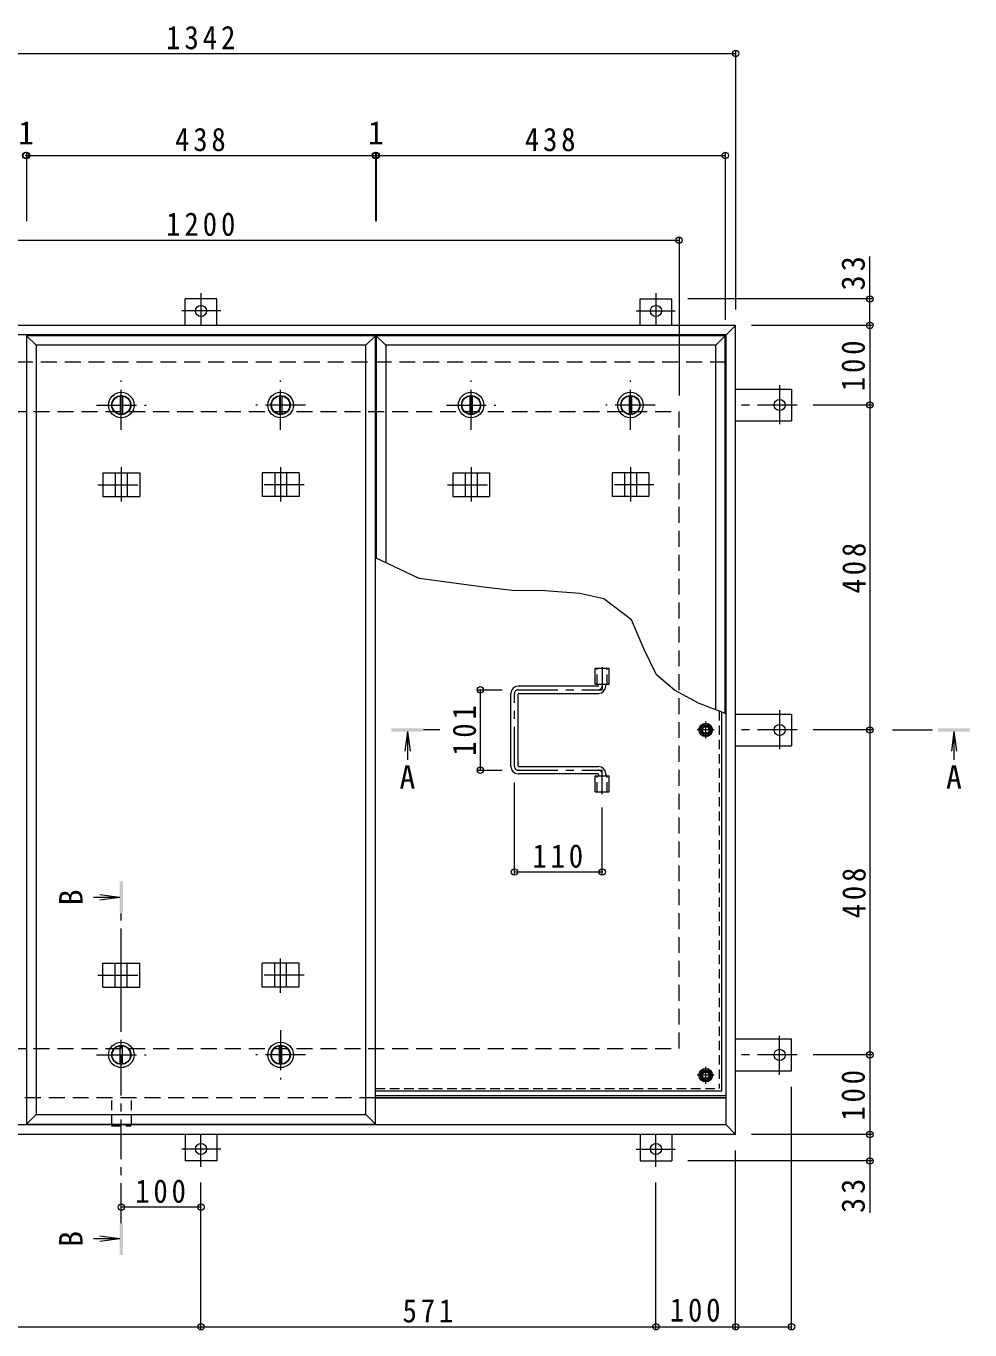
# Model space of a CAD drawing. Units: millimetres at full size, sheet at 1:10. Extents: x -2620 to 2750, y -1962 to 1780.
# Drawn here: x -1715 to -530, y -50 to 1587 of the extents above; entities that cross this region are included whole.
import ezdxf
from ezdxf.enums import TextEntityAlignment as Align

# ---------------------------------------------------------------- set-up
doc = ezdxf.new("R2010")
doc.units = ezdxf.units.MM
doc.header["$LTSCALE"] = 10
doc.header["$PDMODE"] = 32
doc.header["$PDSIZE"] = 8
for name, pattern in [('CHAIN1', [8, 5, -1, 1, -1]), ('DASHED1', [1.8, 1.2, -0.6]), ('DASHED2', [3, 2, -1])]:
    doc.linetypes.add(name, pattern=pattern)
for name, color, linetype, lineweight in [('0-1_躯体', 2, 'DASHED2', 9), ('0-2_仕上', 3, 'Continuous', 9), ('0-3_建具', 4, 'Continuous', 9), ('0-5_寸法', 4, 'Continuous', 9), ('0-6_ハッチ', 6, 'Continuous', 9), ('0-7', 5, 'Continuous', 5), ('0-A', 3, 'CHAIN1', 9), ('0-B', 2, 'Continuous', 9), ('0-C', 2, 'Continuous', 9), ('0-E', 3, 'Continuous', 9), ('0-F', 7, 'Continuous', 9)]:
    doc.layers.add(name, color=color, linetype=linetype, lineweight=lineweight)
doc.styles.add('ＭＳ ゴシック', font='')
doc.styles.get('ＭＳ ゴシック').set_extended_font_data('MS Gothic')

msp = doc.modelspace()

# ---------------------------------------------------------------- linework, layer by layer
at = {"layer": '0-1_躯体'}
for p, q in [((-836.56, 1165.62), (-2154.56, 1165.62)), ((-2095.56, 1103.62), (-895.56, 1103.62)), ((-895.56, 303.62), (-895.56, 1103.62)), ((-2095.56, 303.62), (-895.56, 303.62)), ((-1276.56, 241.62), (-2154.56, 241.62))]:
    msp.add_line(p, q, dxfattribs=at)
at = {"layer": '0-1_躯体', "linetype": 'Continuous'}
msp.add_line((-836.56, 241.62), (-1276.56, 241.62), dxfattribs=at)
at = {"layer": '0-2_仕上'}
for p, q in [((-1702.56, 1186.62), (-1714.56, 1198.62)), ((-1714.56, 1198.62), (-1714.56, 208.62)), ((-1276.56, 1198.62), (-1714.56, 1198.62)), ((-1276.56, 1198.62), (-1288.56, 1186.62)), ((-1263.56, 1186.62), (-1275.56, 1198.62)), ((-837.56, 1198.62), (-1275.56, 1198.62)), ((-1275.56, 1198.62), (-1275.56, 919.49)), ((-837.56, 1198.62), (-849.56, 1186.62)), ((-837.56, 724.39), (-837.56, 1198.62)), ((-1702.56, 1186.62), (-1702.56, 220.62)), ((-1288.56, 1186.62), (-1702.56, 1186.62)), ((-1288.56, 220.62), (-1288.56, 1186.62)), ((-849.56, 1186.62), (-1263.56, 1186.62)), ((-1263.56, 1186.62), (-1263.56, 913.78)), ((-849.56, 729.04), (-849.56, 1186.62)), ((-1000.71, 761.12), (-1000.71, 781.12)), ((-1000.71, 781.12), (-983.41, 781.12)), ((-983.41, 761.12), (-983.41, 781.12)), ((-1000.71, 761.12), (-983.41, 761.12)), ((-1000.71, 626.12), (-1000.71, 646.12)), ((-1000.71, 646.12), (-983.41, 646.12)), ((-983.41, 626.12), (-983.41, 646.12)), ((-1000.71, 626.12), (-983.41, 626.12)), ((-1702.56, 220.62), (-1714.56, 208.62)), ((-1702.56, 220.62), (-1288.56, 220.62)), ((-1276.56, 208.62), (-1288.56, 220.62))]:
    msp.add_line(p, q, dxfattribs=at)
at = {"layer": '0-2_仕上', "linetype": 'DASHED1'}
for p, q in [((-998.41, 761.12), (-998.41, 781.12)), ((-985.71, 761.12), (-985.71, 781.12)), ((-998.41, 626.12), (-998.41, 646.12)), ((-985.71, 626.12), (-985.71, 646.12))]:
    msp.add_line(p, q, dxfattribs=at)
at = {"layer": '0-2_仕上'}
msp.add_lwpolyline([(-1714.56, 208.62), (-1276.56, 208.62), (-1276.56, 1198.62)], dxfattribs=at)
at = {"layer": '0-3_建具', "color": 2}
for p, q in [((-824.56, 1211.62), (-2166.56, 1211.62)), ((-824.56, 1211.62), (-836.56, 1199.62)), ((-824.56, 195.62), (-824.56, 1211.62)), ((-836.56, 1199.62), (-2154.56, 1199.62)), ((-836.56, 207.62), (-836.56, 1199.62)), ((-836.56, 241.62), (-1276.56, 241.62)), ((-836.56, 207.62), (-2154.56, 207.62)), ((-824.56, 195.62), (-836.56, 207.62)), ((-824.56, 195.62), (-2166.56, 195.62))]:
    msp.add_line(p, q, dxfattribs=at)
at = {"layer": '0-3_建具', "linetype": 'CHAIN1'}
for p, q in [((-1595.56, 1033.74), (-1595.56, 990.5)), ((-1395.56, 1033.74), (-1395.56, 990.5)), ((-1156.56, 1033.74), (-1156.56, 990.5)), ((-956.56, 1033.74), (-956.56, 990.5)), ((-1624.97, 1011.62), (-1566.15, 1011.62)), ((-1366.15, 1011.62), (-1424.97, 1011.62)), ((-1185.97, 1011.62), (-1127.15, 1011.62)), ((-927.15, 1011.62), (-985.97, 1011.62)), ((-1595.56, 373.5), (-1595.56, 416.74)), ((-1395.56, 373.5), (-1395.56, 416.74)), ((-1624.97, 395.62), (-1566.15, 395.62)), ((-1366.15, 395.62), (-1424.97, 395.62))]:
    msp.add_line(p, q, dxfattribs=at)
at = {"layer": '0-3_建具'}
for p, q in [((-1618.65, 1026.62), (-1618.65, 996.62)), ((-1618.65, 1026.62), (-1572.47, 1026.62)), ((-1603.06, 1026.62), (-1603.06, 996.62)), ((-1588.06, 1026.62), (-1588.06, 996.62)), ((-1572.47, 1026.62), (-1572.47, 996.62)), ((-1372.47, 1026.62), (-1418.65, 1026.62)), ((-1418.65, 1026.62), (-1418.65, 996.62)), ((-1403.06, 1026.62), (-1403.06, 996.62)), ((-1388.06, 1026.62), (-1388.06, 996.62)), ((-1372.47, 1026.62), (-1372.47, 996.62)), ((-1179.65, 1026.62), (-1179.65, 996.62)), ((-1179.65, 1026.62), (-1133.47, 1026.62)), ((-1164.06, 1026.62), (-1164.06, 996.62)), ((-1149.06, 1026.62), (-1149.06, 996.62)), ((-1133.47, 1026.62), (-1133.47, 996.62)), ((-933.47, 1026.62), (-979.65, 1026.62)), ((-979.65, 1026.62), (-979.65, 996.62)), ((-964.06, 1026.62), (-964.06, 996.62)), ((-949.06, 1026.62), (-949.06, 996.62)), ((-933.47, 1026.62), (-933.47, 996.62)), ((-1618.65, 996.62), (-1572.47, 996.62)), ((-1372.47, 996.62), (-1418.65, 996.62)), ((-1179.65, 996.62), (-1133.47, 996.62)), ((-933.47, 996.62), (-979.65, 996.62)), ((-1618.65, 380.62), (-1618.65, 410.62)), ((-1618.65, 410.62), (-1572.47, 410.62)), ((-1603.06, 380.62), (-1603.06, 410.62)), ((-1588.06, 380.62), (-1588.06, 410.62)), ((-1572.47, 380.62), (-1572.47, 410.62)), ((-1372.47, 410.62), (-1418.65, 410.62)), ((-1418.65, 380.62), (-1418.65, 410.62)), ((-1403.06, 380.62), (-1403.06, 410.62)), ((-1388.06, 380.62), (-1388.06, 410.62)), ((-1372.47, 380.62), (-1372.47, 410.62)), ((-1618.65, 380.62), (-1572.47, 380.62)), ((-1372.47, 380.62), (-1418.65, 380.62))]:
    msp.add_line(p, q, dxfattribs=at)
at = {"layer": '0-5_寸法', "color": 7}
for p, q in [((-656.04, 1244.82), (-656.04, 1297.98)), ((-1221.93, 893.97), (-1276.56, 919.96)), ((-656.04, 162.42), (-656.04, 97.13))]:
    msp.add_line(p, q, dxfattribs=at)
at = {"layer": '0-5_寸法'}
for p, q in [((-1236.45, 701.62), (-1239.71, 676.83)), ((-1236.45, 701.62), (-1236.45, 666.02)), ((-1236.45, 701.62), (-1233.19, 676.83)), ((-550.5, 701.62), (-553.76, 676.83)), ((-550.5, 701.62), (-547.24, 676.83)), ((-550.5, 701.62), (-550.5, 666.02)), ((-1597.56, 493.38), (-1630.33, 493.38)), ((-1597.56, 493.38), (-1622.35, 496.64)), ((-1597.56, 493.38), (-1622.35, 490.11)), ((-1597.56, 64.53), (-1622.35, 67.8)), ((-1597.56, 64.53), (-1630.33, 64.53)), ((-1597.56, 64.53), (-1622.35, 61.27))]:
    msp.add_line(p, q, dxfattribs=at)
at = {"layer": '0-5_寸法', "linetype": 'CHAIN1'}
for p, q in [((-1195.82, 703.62), (-1216.45, 703.62)), ((-627.49, 703.62), (-570.5, 703.62)), ((-1595.56, 84.53), (-1595.56, 473.38))]:
    msp.add_line(p, q, dxfattribs=at)
at = {"layer": '0-5_寸法', "color": 7, "linetype": 'DASHED1'}
msp.add_line((-1583.26, 238.42), (-1583.26, 206.42), dxfattribs=at)
at = {"layer": '0-5_寸法', "color": 7}
msp.add_lwpolyline([(-836.56, 724), (-871.1, 737.38), (-901.34, 753.8), (-923.91, 773.04), (-939.26, 804.49), (-955.08, 841.95), (-990.04, 868.17), (-1020.01, 874.83), (-1064.13, 878.16), (-1104.5, 878.57), (-1137.8, 882.32), (-1221.93, 893.97)], dxfattribs=at)
at = {"layer": '0-5_寸法', "color": 7, "linetype": 'DASHED1'}
msp.add_lwpolyline([(-1607.86, 238.42), (-1607.86, 206.42), (-1583.26, 206.42)], dxfattribs=at)
at = {"layer": '0-5_寸法'}
for points in [[(-1256.45, 701.62), (-1256.45, 705.62), (-1216.45, 701.62), (-1216.45, 705.62)], [(-530.5, 701.62), (-530.5, 705.62), (-570.5, 701.62), (-570.5, 705.62)], [(-1593.56, 513.38), (-1597.56, 513.38), (-1593.56, 473.38), (-1597.56, 473.38)], [(-1597.56, 44.53), (-1593.56, 44.53), (-1597.56, 84.53), (-1593.56, 84.53)]]:
    msp.add_solid(points, dxfattribs=at)
at = {"layer": '0-6_ハッチ', "linetype": 'CHAIN1'}
for p, q in [((-992.06, 782.5), (-992.06, 754.12)), ((-1097.55, 754.12), (-992.06, 754.12)), ((-1102.06, 657.63), (-1102.06, 749.61)), ((-1097.55, 653.12), (-992.06, 653.12)), ((-992.06, 623.23), (-992.06, 653.12))]:
    msp.add_line(p, q, dxfattribs=at)
at = {"layer": '0-6_ハッチ'}
for p, q in [((-997.56, 758.62), (-1097.56, 758.62)), ((-996.56, 759.62), (-996.56, 761.12)), ((-987.56, 758.62), (-987.56, 761.12)), ((-1106.56, 657.62), (-1106.56, 749.62)), ((-1097.56, 658.62), (-1097.56, 748.62)), ((-1096.56, 749.62), (-996.56, 749.62)), ((-1096.56, 657.62), (-996.56, 657.62)), ((-997.56, 648.62), (-1097.56, 648.62)), ((-996.56, 647.62), (-996.56, 646.12)), ((-987.56, 648.62), (-987.56, 646.12)), ((-1276.56, 244.62), (-836.56, 244.62)), ((-1276.56, 241.62), (-836.56, 241.62))]:
    msp.add_line(p, q, dxfattribs=at)
for centre, radius, start, end in [((-1097.56, 749.62), 9, 90, 180), ((-997.56, 759.62), 1, 270, 0), ((-996.56, 758.62), 9, 270, 0), ((-1096.56, 748.62), 1, 90, 180), ((-1097.56, 657.62), 9, 180, 270), ((-1096.56, 658.62), 1, 180, 270), ((-996.56, 648.62), 9, 0, 90), ((-997.56, 647.62), 1, 0, 90)]:
    msp.add_arc(centre, radius, start, end, dxfattribs=at)
at = {"layer": '0-6_ハッチ', "linetype": 'CHAIN1'}
for centre, radius, start, end in [((-1097.55, 749.61), 4.51, 90, 180), ((-996.56, 758.62), 4.5, 270.29569, 0), ((-1097.55, 657.63), 4.51, 180, 270), ((-996.56, 648.62), 4.5, 0, 89.70431)]:
    msp.add_arc(centre, radius, start, end, dxfattribs=at)
at = {"layer": '0-7'}
for centre, radius in [((-862.06, 703.62), 5), ((-862.06, 703.62), 4.19), ((-862.06, 270.12), 5), ((-862.06, 270.12), 4.19)]:
    msp.add_circle(centre, radius, dxfattribs=at)
at = {"layer": '0-A', "linetype": 'DASHED1'}
for p in [(-845.26, 727.37), (-1276.56, 253.32)]:
    msp.add_line(p, (-845.26, 253.32), dxfattribs=at)
at = {"layer": '0-A', "linetype": 'Continuous'}
for q in [(-842.06, 726.13), (-1276.56, 250.12)]:
    msp.add_line((-842.06, 250.12), q, dxfattribs=at)
at = {"layer": '0-A'}
for p, q in [((-862.06, 692.94), (-862.06, 714.3)), ((-851.38, 703.62), (-872.74, 703.62)), ((-862.06, 259.44), (-862.06, 280.8)), ((-851.38, 270.12), (-872.74, 270.12))]:
    msp.add_line(p, q, dxfattribs=at)
at = {"layer": '0-B'}
for p, q in [((-869.56, 703.62), (-865.81, 710.12)), ((-865.81, 710.12), (-858.31, 710.12)), ((-854.56, 703.62), (-858.31, 710.12)), ((-869.56, 703.62), (-865.81, 697.12)), ((-865.81, 697.12), (-858.31, 697.12)), ((-854.56, 703.62), (-858.31, 697.12)), ((-869.56, 270.12), (-865.81, 276.62)), ((-865.81, 276.62), (-858.31, 276.62)), ((-854.56, 270.12), (-858.31, 276.62)), ((-854.56, 270.12), (-858.31, 263.62))]:
    msp.add_line(p, q, dxfattribs=at)
msp.add_lwpolyline([(-869.56, 270.12), (-865.81, 263.62), (-858.31, 263.62)], dxfattribs=at)
for centre, radius in [((-862.06, 703.62), 8.5), ((-862.06, 703.62), 6.5), ((-862.06, 270.12), 8.5), ((-862.06, 270.12), 6.5)]:
    msp.add_circle(centre, radius, dxfattribs=at)
at = {"layer": '0-C', "linetype": 'CHAIN1'}
for p, q in [((-1595.56, 1080.62), (-1595.56, 1142.62)), ((-1395.56, 1080.62), (-1395.56, 1142.62)), ((-1156.56, 1080.62), (-1156.56, 1142.62)), ((-956.56, 1080.62), (-956.56, 1142.62)), ((-1626.56, 1111.62), (-1564.56, 1111.62)), ((-1364.56, 1111.62), (-1426.56, 1111.62)), ((-1187.56, 1111.62), (-1125.56, 1111.62)), ((-925.56, 1111.62), (-987.56, 1111.62)), ((-1395.56, 326.62), (-1395.56, 264.62)), ((-1626.56, 295.62), (-1564.56, 295.62)), ((-1364.56, 295.62), (-1426.56, 295.62))]:
    msp.add_line(p, q, dxfattribs=at)
at = {"layer": '0-C'}
for p, q in [((-1597.06, 1123.02), (-1597.06, 1100.22)), ((-1594.06, 1123.02), (-1594.06, 1100.22)), ((-1397.06, 1123.02), (-1397.06, 1100.22)), ((-1394.06, 1123.02), (-1394.06, 1100.22)), ((-1158.06, 1123.02), (-1158.06, 1100.22)), ((-1155.06, 1123.02), (-1155.06, 1100.22)), ((-958.06, 1123.02), (-958.06, 1100.22)), ((-955.06, 1123.02), (-955.06, 1100.22)), ((-1597.06, 284.22), (-1597.06, 307.02)), ((-1594.06, 284.22), (-1594.06, 307.02)), ((-1397.06, 284.22), (-1397.06, 307.02)), ((-1394.06, 284.22), (-1394.06, 307.02))]:
    msp.add_line(p, q, dxfattribs=at)
for centre, radius in [((-1595.56, 1111.62), 16), ((-1595.56, 1111.62), 12), ((-1595.56, 1111.62), 11.5), ((-1395.56, 1111.62), 16), ((-1395.56, 1111.62), 12), ((-1395.56, 1111.62), 11.5), ((-1156.56, 1111.62), 16), ((-1156.56, 1111.62), 12), ((-1156.56, 1111.62), 11.5), ((-956.56, 1111.62), 16), ((-956.56, 1111.62), 12), ((-956.56, 1111.62), 11.5), ((-1595.56, 295.62), 16), ((-1395.56, 295.62), 16), ((-1595.56, 295.62), 12), ((-1595.56, 295.62), 11.5), ((-1395.56, 295.62), 12), ((-1395.56, 295.62), 11.5)]:
    msp.add_circle(centre, radius, dxfattribs=at)
at = {"layer": '0-E'}
for p, q in [((-1475.56, 1244.82), (-1515.56, 1244.82)), ((-1515.56, 1211.62), (-1515.56, 1244.82)), ((-1475.56, 1211.62), (-1475.56, 1244.82)), ((-944.56, 1244.82), (-904.56, 1244.82)), ((-944.56, 1211.62), (-944.56, 1244.82)), ((-904.56, 1211.62), (-904.56, 1244.82)), ((-824.56, 1131.62), (-754.36, 1131.62)), ((-754.36, 1131.62), (-754.36, 1091.62)), ((-824.56, 1091.62), (-754.36, 1091.62)), ((-824.56, 723.62), (-754.36, 723.62)), ((-754.36, 723.62), (-754.36, 683.62)), ((-824.56, 683.62), (-754.36, 683.62)), ((-824.56, 315.62), (-754.36, 315.62)), ((-754.36, 275.62), (-754.36, 315.62)), ((-824.56, 275.62), (-754.36, 275.62)), ((-1515.56, 195.62), (-1515.56, 162.42)), ((-1475.56, 195.62), (-1475.56, 162.42)), ((-944.56, 195.62), (-944.56, 162.42)), ((-904.56, 195.62), (-904.56, 162.42)), ((-1475.56, 162.42), (-1515.56, 162.42)), ((-944.56, 162.42), (-904.56, 162.42))]:
    msp.add_line(p, q, dxfattribs=at)
at = {"layer": '0-E', "linetype": 'CHAIN1'}
for p, q in [((-1495.56, 1251.98), (-1495.56, 1211.82)), ((-924.56, 1251.98), (-924.56, 1211.82)), ((-1470.72, 1229.82), (-1519.61, 1229.82)), ((-949.4, 1229.82), (-900.51, 1229.82)), ((-769.36, 1136.46), (-769.36, 1087.57)), ((-747.2, 1111.62), (-824.56, 1111.62)), ((-769.36, 728.46), (-769.36, 679.57)), ((-747.2, 703.62), (-824.56, 703.62)), ((-769.36, 270.78), (-769.36, 319.67)), ((-747.2, 295.62), (-824.56, 295.62)), ((-1495.56, 155.26), (-1495.56, 195.42)), ((-924.56, 155.26), (-924.56, 195.42)), ((-1470.72, 177.42), (-1519.61, 177.42)), ((-949.4, 177.42), (-900.51, 177.42))]:
    msp.add_line(p, q, dxfattribs=at)
at = {"layer": '0-E'}
for centre in [(-1495.56, 1229.82), (-924.56, 1229.82), (-769.36, 1111.62), (-769.36, 703.62), (-769.36, 295.62), (-1495.56, 177.42), (-924.56, 177.42)]:
    msp.add_circle(centre, 7, dxfattribs=at)
at = {"layer": '0-F'}
for p, q in [((-824.56, 1556.01), (-824.56, 1231.62)), ((-2166.56, 1553.01), (-824.56, 1553.01)), ((-1715.56, 1425.02), (-1714.56, 1425.02)), ((-1714.56, 1428.02), (-1714.56, 1342.61)), ((-1714.56, 1425.02), (-1276.56, 1425.02)), ((-1276.56, 1428.02), (-1276.56, 1342.61)), ((-1276.56, 1425.02), (-1275.56, 1425.02)), ((-1275.56, 1428.02), (-1275.56, 1342.61)), ((-1275.56, 1425.02), (-837.56, 1425.02)), ((-837.56, 1428.02), (-837.56, 1218.62)), ((-2095.56, 1318.74), (-895.56, 1318.74)), ((-895.56, 1321.74), (-895.56, 1123.62)), ((-653.04, 1244.82), (-884.56, 1244.82)), ((-656.04, 1211.62), (-656.04, 1244.82)), ((-653.04, 1211.62), (-804.56, 1211.62)), ((-656.04, 1211.62), (-656.04, 1111.62)), ((-653.04, 1111.62), (-727.2, 1111.62)), ((-656.04, 1111.62), (-656.04, 703.62)), ((-1148.03, 754.12), (-1117.55, 754.12)), ((-1145.03, 754.12), (-1145.03, 653.12)), ((-653.04, 703.62), (-727.2, 703.62)), ((-656.04, 703.62), (-656.04, 295.62)), ((-1148.03, 653.12), (-1117.55, 653.12)), ((-1102.06, 522.32), (-1102.06, 637.63)), ((-992.06, 522.32), (-992.06, 606.12)), ((-1102.06, 525.32), (-992.06, 525.32)), ((-653.04, 295.62), (-727.2, 295.62)), ((-656.04, 295.62), (-656.04, 195.62)), ((-754.36, -48.72), (-754.36, 255.62)), ((-653.04, 195.62), (-804.56, 195.62)), ((-656.04, 195.62), (-656.04, 162.42)), ((-824.56, -48.72), (-824.56, 175.62)), ((-653.04, 162.42), (-884.56, 162.42)), ((-1495.56, -48.72), (-1495.56, 135.26)), ((-924.56, -48.72), (-924.56, 135.26)), ((-1495.56, 104.5), (-1595.56, 104.5)), ((-2066.56, -45.72), (-1495.56, -45.72)), ((-1495.56, -45.72), (-924.56, -45.72)), ((-924.56, -45.72), (-824.56, -45.72)), ((-824.56, -45.72), (-754.36, -45.72))]:
    msp.add_line(p, q, dxfattribs=at)
for p in [(-824.56, 1553.01), (-1715.56, 1425.02), (-1714.56, 1425.02), (-1276.56, 1425.02), (-1275.56, 1425.02), (-837.56, 1425.02), (-895.56, 1318.74), (-656.04, 1244.82), (-656.04, 1211.62), (-656.04, 1111.62), (-1145.03, 754.12), (-656.04, 703.62), (-1145.03, 653.12), (-1102.06, 525.32), (-992.06, 525.32), (-656.04, 295.62), (-656.04, 195.62), (-656.04, 162.42), (-1595.56, 104.5), (-1495.56, 104.5), (-1495.56, -45.72), (-924.56, -45.72), (-824.56, -45.72), (-754.36, -45.72)]:
    msp.add_point(p, dxfattribs=at)

# ---------------------------------------------------------------- texts
at = {"layer": '0-5_寸法', "color": 2, "style": 'ＭＳ ゴシック'}
for p in [(-1246.45, 620.92), (-560.5, 620.92)]:
    msp.add_text('A', height=29.33, dxfattribs=at).set_placement(p, align=Align.BOTTOM_LEFT)
for p in [(-1635.43, 483.38), (-1635.43, 54.53)]:
    msp.add_text('B', height=29.33, rotation=90, dxfattribs=at).set_placement(p, align=Align.BOTTOM_LEFT)
at = {"layer": '0-F', "color": 2, "style": 'ＭＳ ゴシック'}
for p in [(-1725.06, 1430.02), (-1286.06, 1430.02)]:
    msp.add_text('1', height=29.33, dxfattribs=at).set_placement(p, align=Align.BOTTOM_LEFT)
at = {"layer": '0-F', "color": 2, "char_height": 29.33, "attachment_point": 7, "style": 'ＭＳ ゴシック'}
for s, insert in [('\\T1.28;\\W0.9;1342', (-1539.31, 1558.01)), ('\\T1.27;\\W0.9;438', (-1528.06, 1430.02)), ('\\T1.27;\\W0.9;438', (-1089.06, 1430.02)), ('\\T1.28;\\W0.9;1200', (-1539.31, 1323.74)), ('\\T1.27;\\W0.9;110', (-1079.56, 530.32)), ('\\T1.27;\\W0.9;100', (-1578.06, 109.5)), ('\\T1.27;\\W0.9;571', (-1242.56, -40.72)), ('\\T1.27;\\W0.9;100', (-907.06, -39.72))]:
    msp.add_mtext(s, dxfattribs=dict(at, insert=insert))
at = {"layer": '0-F', "color": 2, "char_height": 29.33, "attachment_point": 7, "rotation": 90, "style": 'ＭＳ ゴシック'}
for s, insert in [('\\T1.27;\\W0.95;33', (-662.04, 1255.48)), ('\\T1.27;\\W0.9;100', (-662.04, 1129.12)), ('\\T1.27;\\W0.9;408', (-661.04, 875.12)), ('\\T1.27;\\W0.9;101', (-1150.03, 671.12)), ('\\T1.27;\\W0.9;408', (-661.04, 467.12)), ('\\T1.27;\\W0.9;100', (-662.04, 213.12)), ('\\T1.27;\\W0.95;33', (-662.04, 97.13))]:
    msp.add_mtext(s, dxfattribs=dict(at, insert=insert))

doc.saveas('drawing.dxf')
